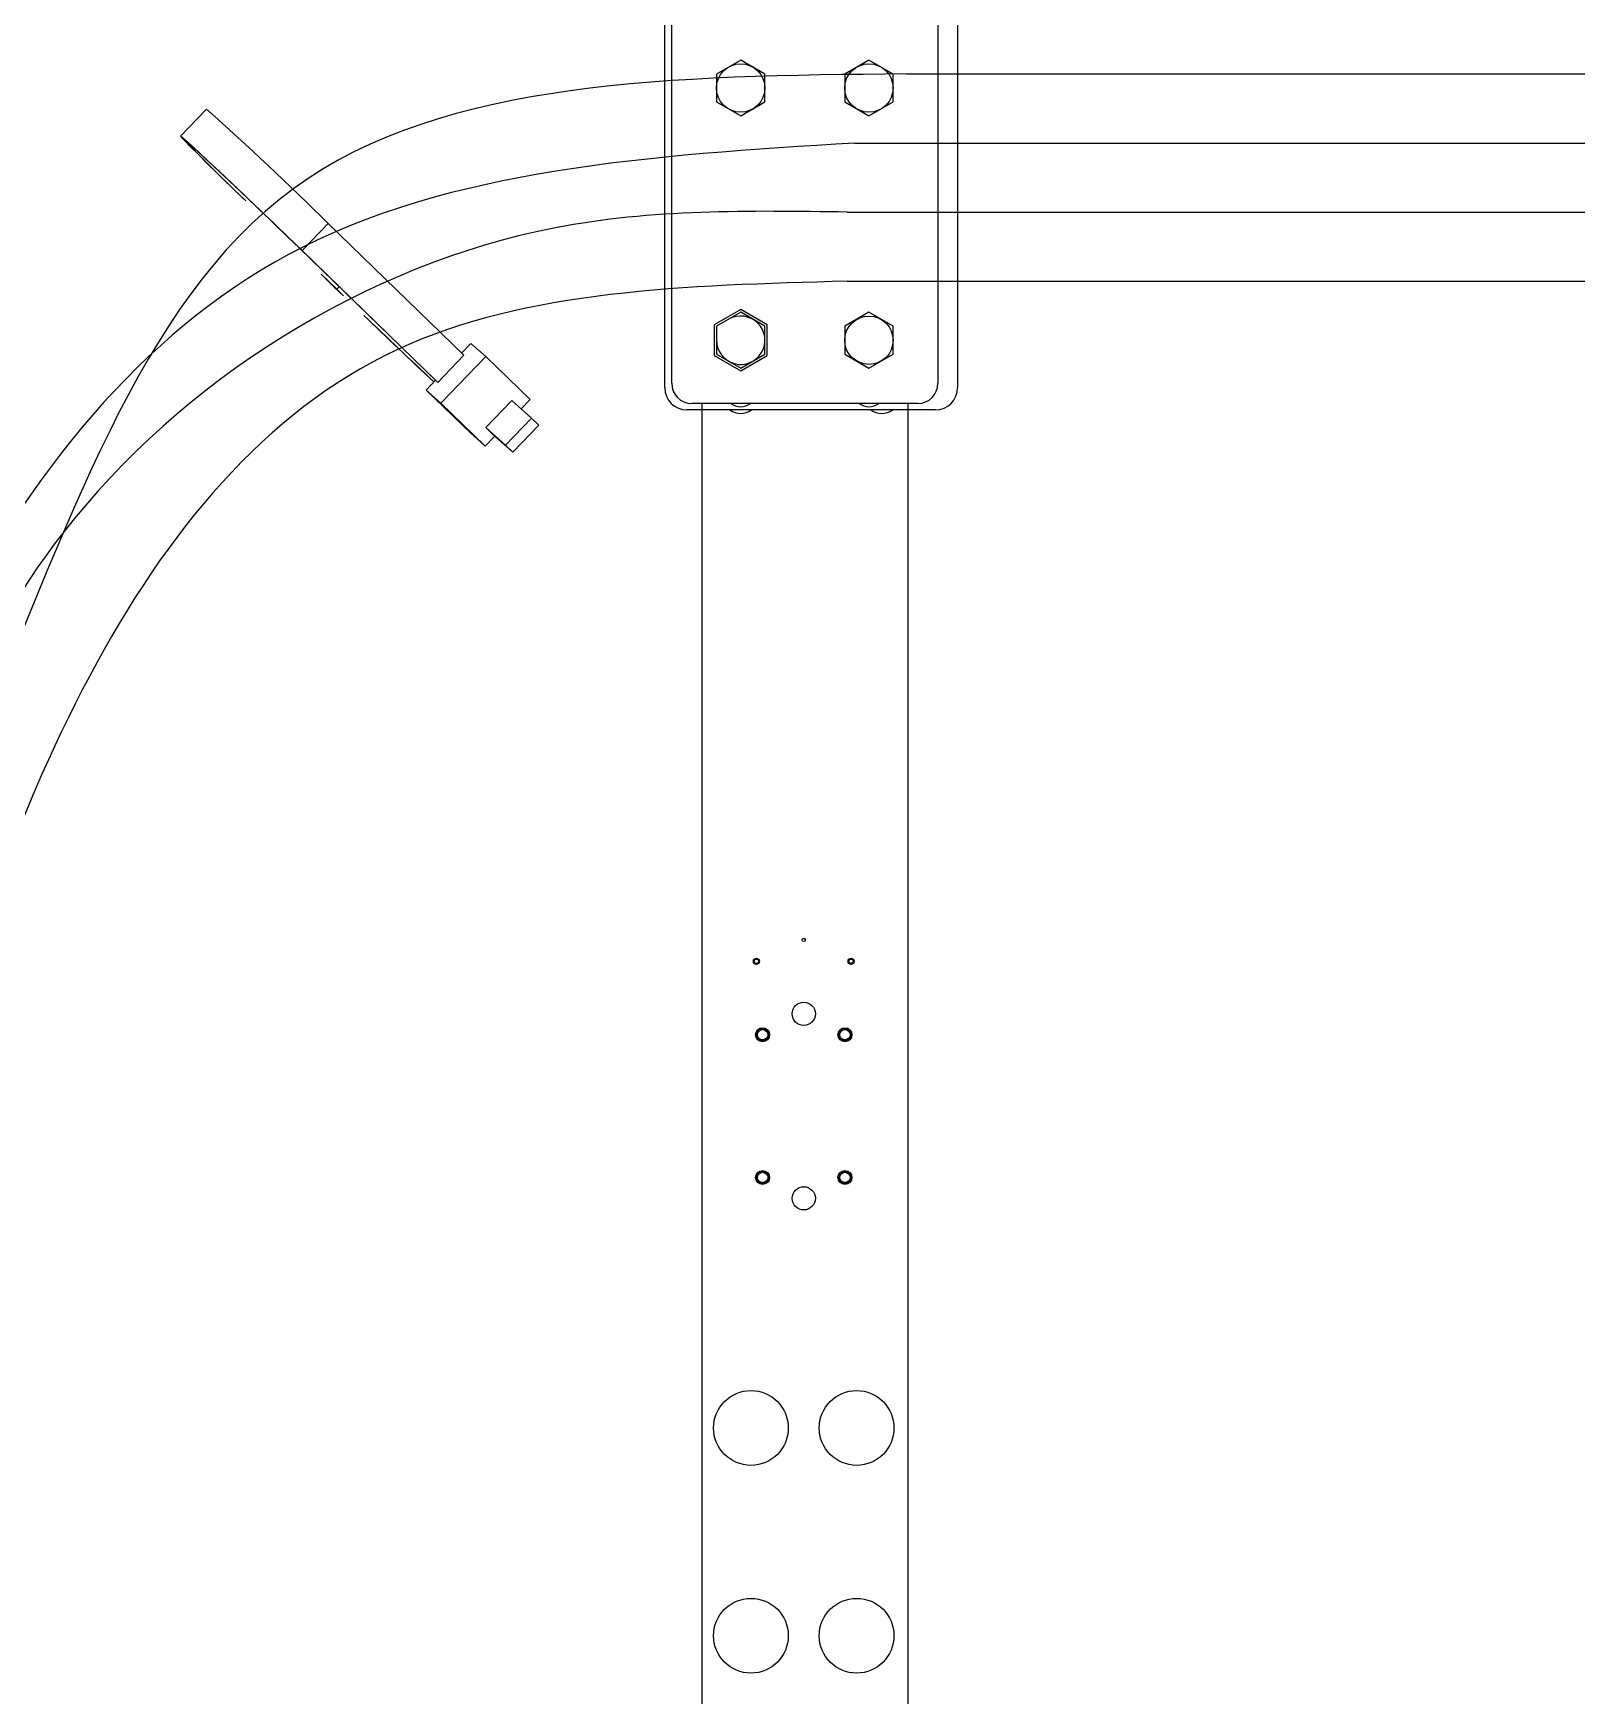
# Model space of a CAD drawing. Header units: feet. Extents: x 0.3 to 98.5, y -18.6 to 31.5.
# Drawn here: x 84.496 to 85.115, y 5.761 to 6.427 of the extents above; entities that cross this region are included whole.
import ezdxf

# ---------------------------------------------------------------- set-up
doc = ezdxf.new("R2010")
doc.units = ezdxf.units.FT
doc.header["$MEASUREMENT"] = 0
doc.layers.add('DC STRING CABLES', color=30, linetype='Continuous')
doc.layers.add('E-DETL', color=1, linetype='Continuous')

msp = doc.modelspace()

# ---------------------------------------------------------------- linework, layer by layer
at = {"color": 7, "linetype": 'Continuous', "lineweight": 25}
for p, q in [((84.74965, 6.28531), (84.74965, 6.5077)), ((84.86707, 6.5077), (84.86707, 6.28531)), ((84.75241, 6.28704), (84.75241, 6.49895)), ((84.85918, 6.49895), (84.85918, 6.28704)), ((84.78008, 6.41662), (84.77037, 6.41102)), ((84.77037, 6.41102), (84.77037, 6.39981)), ((84.78978, 6.41102), (84.78008, 6.41662)), ((84.78978, 6.39981), (84.78978, 6.41102)), ((84.83152, 6.41662), (84.82181, 6.41102)), ((84.82181, 6.41102), (84.82181, 6.39981)), ((84.84122, 6.41102), (84.83152, 6.41662)), ((84.84122, 6.39981), (84.84122, 6.41102)), ((84.77037, 6.39981), (84.78008, 6.39421)), ((84.78008, 6.39421), (84.78978, 6.39981)), ((84.82181, 6.39981), (84.83152, 6.39421)), ((84.83152, 6.39421), (84.84122, 6.39981)), ((84.78008, 6.31664), (84.7694, 6.31048)), ((84.78008, 6.31552), (84.77037, 6.30992)), ((84.79075, 6.31048), (84.78008, 6.31664)), ((84.78978, 6.30992), (84.78008, 6.31552)), ((84.83152, 6.31552), (84.82181, 6.30992)), ((84.84122, 6.30992), (84.83152, 6.31552)), ((84.7694, 6.31048), (84.7694, 6.29815)), ((84.77037, 6.30992), (84.77037, 6.29871)), ((84.78978, 6.29871), (84.78978, 6.30992)), ((84.79075, 6.29815), (84.79075, 6.31048)), ((84.82181, 6.30992), (84.82181, 6.29871)), ((84.84122, 6.29871), (84.84122, 6.30992)), ((84.7694, 6.29815), (84.78008, 6.29199)), ((84.77037, 6.29871), (84.78008, 6.29311)), ((84.78008, 6.29311), (84.78978, 6.29871)), ((84.78008, 6.29199), (84.79075, 6.29815)), ((84.82181, 6.29871), (84.83152, 6.29311)), ((84.83152, 6.29311), (84.84122, 6.29871)), ((84.85109, 6.27895), (84.7605, 6.27895)), ((84.7645, 6.27895), (84.7645, 3.35561)), ((84.84709, 6.27895), (84.84709, 3.35561)), ((84.85818, 6.27642), (84.75855, 6.27642))]:
    msp.add_line(p, q, dxfattribs=at)
for centre, radius in [((84.78008, 6.40542), 0.00971), ((84.83152, 6.40542), 0.00971), ((84.83152, 6.30431), 0.00971), ((84.80539, 6.06394), 0.000665), ((84.78639, 6.05535), 0.00123), ((84.78639, 6.05537), 0.00109), ((84.7864, 6.05538), 0.00086), ((84.82437, 6.05535), 0.00123), ((84.82437, 6.05537), 0.00109), ((84.82438, 6.05538), 0.00086), ((84.80539, 6.03431), 0.00466), ((84.78887, 6.02593), 0.0028), ((84.78887, 6.02593), 0.00267), ((84.78887, 6.02593), 0.00233), ((84.78887, 6.02593), 0.00207), ((84.8219, 6.02593), 0.0028), ((84.8219, 6.02593), 0.00267), ((84.8219, 6.02593), 0.00233), ((84.8219, 6.02593), 0.00207), ((84.78887, 5.96872), 0.0028), ((84.78887, 5.96872), 0.00267), ((84.78887, 5.96872), 0.00233), ((84.8219, 5.96872), 0.0028), ((84.8219, 5.96872), 0.00267), ((84.8219, 5.96872), 0.00233), ((84.78887, 5.96872), 0.00207), ((84.80539, 5.96035), 0.00466), ((84.8219, 5.96872), 0.00207), ((84.7842, 5.86831), 0.01499), ((84.82657, 5.86831), 0.01499), ((84.7842, 5.78502), 0.01499), ((84.82657, 5.78502), 0.01499)]:
    msp.add_circle(centre, radius, dxfattribs=at)
for centre, radius, start, end in [((84.78008, 6.30431), 0.00971, 180, 119.99998), ((84.75855, 6.28531), 0.0089, 180, 270), ((84.7605, 6.28704), 0.00809, 180, 270), ((84.85109, 6.28704), 0.00809, 270, 0), ((84.85818, 6.28531), 0.0089, 270, 0), ((84.78008, 6.28409), 0.00647, 232.65435, 307.34565), ((84.83152, 6.28409), 0.00647, 232.65435, 307.34565), ((84.78008, 6.28208), 0.00712, 232.65435, 307.34565), ((84.83665, 6.28208), 0.00712, 232.65435, 307.34565)]:
    msp.add_arc(centre, radius, start, end, dxfattribs=at)
at = {"layer": 'DC STRING CABLES', "flags": 128}
for points in [[(84.84652, 6.41107), (85.97435, 6.41107)], [(84.8258, 6.38336), (85.97435, 6.38336)], [(84.82283, 6.35566), (85.97435, 6.35566)], [(84.82283, 6.32795), (85.97435, 6.32795)]]:
    msp.add_lwpolyline(points, dxfattribs=at)
at = {"layer": 'DC STRING CABLES'}
for points in [[(84.84652, 6.41107), (84.6009, 6.3652), (84.4717, 6.13952), (84.38525, 5.95316), (84.34873, 5.84395), (84.30576, 5.76538), (84.30533, 5.76909)], [(84.8258, 6.38336), (84.5987, 6.33863), (84.38901, 5.97073), (84.36778, 5.86301), (84.34165, 5.76835)], [(84.82283, 6.35566), (84.70587, 6.34939), (84.50824, 6.22698), (84.39554, 5.88423), (84.36615, 5.7863), (84.36125, 5.77325)], [(84.82283, 6.32795), (84.64217, 6.30042), (84.44781, 5.98053), (84.39754, 5.78101)]]:
    msp.add_spline(points, degree=3, dxfattribs=at)
at = {"layer": 'E-DETL', "linetype": 'Continuous', "lineweight": 0}
for p, q in [((84.56592, 6.39698), (84.55549, 6.38612)), ((84.61465, 6.35108), (84.60421, 6.34022)), ((84.61465, 6.35108), (84.6691, 6.29829)), ((84.6577, 6.28828), (84.60325, 6.34107)), ((84.60421, 6.34022), (84.65867, 6.28743)), ((84.61712, 6.32565), (84.61179, 6.33082)), ((84.61184, 6.33086), (84.61808, 6.32481)), ((84.62081, 6.32208), (84.61712, 6.32565)), ((84.61902, 6.32578), (84.61808, 6.32481)), ((84.61808, 6.32481), (84.62084, 6.32214)), ((84.6691, 6.29829), (84.65867, 6.28743)), ((84.67787, 6.2978), (84.6599, 6.2791)), ((84.67191, 6.30306), (84.66818, 6.29918)), ((84.67191, 6.30306), (84.67787, 6.2978)), ((84.67787, 6.2978), (84.6956, 6.28061)), ((84.6577, 6.28828), (84.65394, 6.28436)), ((84.65394, 6.28436), (84.6599, 6.2791)), ((84.67167, 6.26717), (84.65394, 6.28436)), ((84.65867, 6.28743), (84.6577, 6.28828)), ((84.6599, 6.2791), (84.67763, 6.26191)), ((84.68827, 6.28014), (84.67784, 6.26928)), ((84.68827, 6.28014), (84.69626, 6.27309)), ((84.6956, 6.28061), (84.69199, 6.27686)), ((84.69626, 6.27309), (84.68583, 6.26223)), ((84.69626, 6.27309), (84.69912, 6.27032)), ((84.67763, 6.26191), (84.67167, 6.26717)), ((84.68143, 6.26587), (84.67763, 6.26191)), ((84.67784, 6.26928), (84.68583, 6.26223)), ((84.67784, 6.26928), (84.6807, 6.26651)), ((84.68869, 6.25946), (84.6807, 6.26651)), ((84.69912, 6.27032), (84.68869, 6.25946)), ((84.68583, 6.26223), (84.68869, 6.25946))]:
    msp.add_line(p, q, dxfattribs=at)
at = {"layer": 'E-DETL', "linetype": 'Continuous', "lineweight": 0, "flags": 128}
for points in [[(84.58066, 6.361), (84.57533, 6.36619), (84.57042, 6.37099), (84.56604, 6.37529), (84.56232, 6.37898), (84.55934, 6.38197), (84.55718, 6.38419), (84.55588, 6.38559), (84.55549, 6.38612), (84.556, 6.38578), (84.55741, 6.38457), (84.55968, 6.38253), (84.56276, 6.3797), (84.56657, 6.37615), (84.57102, 6.37198), (84.576, 6.36728), (84.58138, 6.36217), (84.58703, 6.35677), (84.59281, 6.35123), (84.59859, 6.34566), (84.60421, 6.34022)], [(84.60325, 6.34107), (84.59809, 6.34607), (84.59278, 6.35118), (84.58747, 6.35627), (84.58228, 6.36123), (84.57734, 6.36592), (84.57277, 6.37024), (84.56868, 6.37407), (84.56519, 6.37733), (84.56236, 6.37992), (84.56027, 6.3818), (84.55897, 6.38291), (84.5585, 6.38322), (84.55887, 6.38273), (84.56006, 6.38145), (84.56205, 6.37941), (84.56478, 6.37666), (84.5682, 6.37327), (84.57221, 6.36932), (84.57673, 6.36491), (84.58163, 6.36015)]]:
    msp.add_lwpolyline(points, dxfattribs=at)
at = {"layer": 'E-DETL', "linetype": 'Continuous', "lineweight": 0}
for centre, radius, start, end in [((83.68749, 5.4156), 1.3171, 45.25587, 48.16814), ((86.37361, 8.12561), 2.51493, 226.07419, 226.95684), ((85.98105, 7.71458), 1.94651, 226.00508, 227.14397)]:
    msp.add_arc(centre, radius, start, end, dxfattribs=at)

doc.saveas('drawing.dxf')
